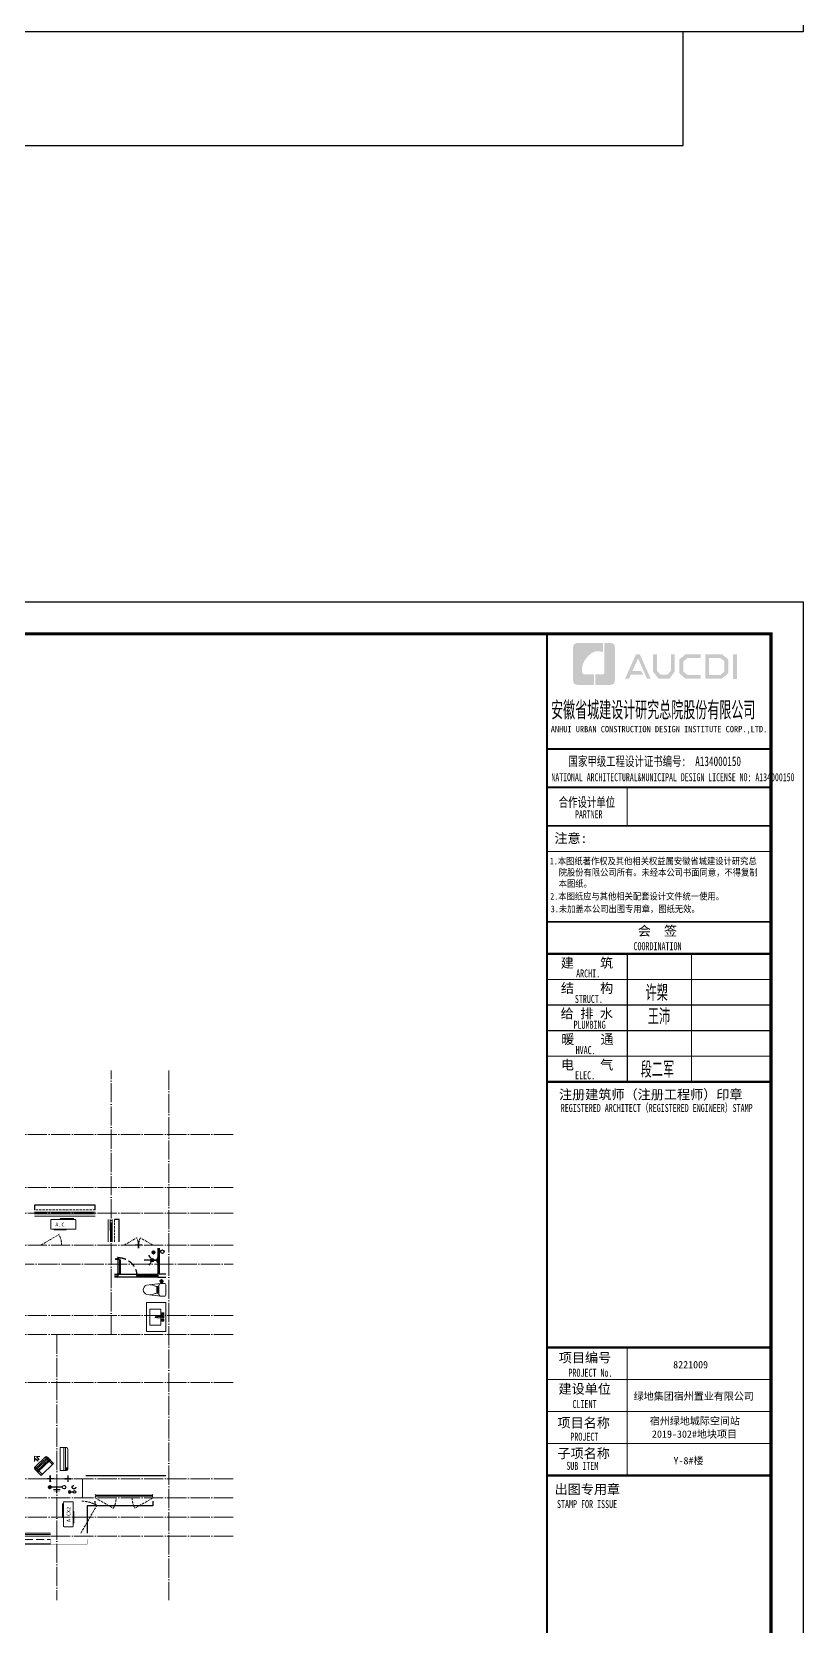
# Model space of a CAD drawing. Extents: x -518115 to 790560, y -210384 to 1628073.
# Drawn here: x 466338 to 490414, y 438225 to 488040 of the extents above; entities that cross this region are included whole.
import ezdxf

# ---------------------------------------------------------------- set-up
doc = ezdxf.new("R2010")
doc.units = 0
doc.header["$LTSCALE"] = 1000
doc.header["$MEASUREMENT"] = 0
doc.linetypes.add('DASH', pattern=[0.35, 0.25, -0.1])
doc.linetypes.add('DOTE', pattern=[2.42, 2, -0.2, 0.02, -0.2])
for name, color, linetype in [('3-栏杆1', 135, 'Continuous'), ('3.5方案汇报，与郭总、侯月琴确定户型_t8$0$2020.03.04 -1安徽标准化洋房户型(UA）_t8_t8$0$看线', 154, 'Continuous'), ('EQUIP_地漏', 7, 'Continuous'), ('IP-bath&kitchen-JOHNSON', 4, 'Continuous'), ('P-bath&kitchen-JOHNSON', 4, 'Continuous'), ('VPIPE-中水', 122, 'Continuous'), ('VPIPE-凝结', 150, 'Continuous'), ('VPIPE-废水', 31, 'Continuous'), ('VPIPE-雨水', 4, 'DASH'), ('图框', 140, 'Continuous'), ('图签文字', 147, 'Continuous'), ('机电标识类', 1, 'Continuous'), ('看线', 251, 'Continuous')]:
    doc.layers.add(name, color=color, linetype=linetype)
for name, color, linetype, lineweight in [('DOTE', 19, 'DOTE', 9), ('LVTRY', 1, 'Continuous', 13), ('WINDOW', 144, 'Continuous', 15), ('图签', 147, 'Continuous', 18), ('平面-栏杆', 135, 'Continuous', 15), ('平面-看线', 45, 'Continuous', 15), ('平面-空调室内机', 176, 'Continuous', 9), ('平面-空调预留孔', 173, 'Continuous', 15), ('空调', 76, 'Continuous', 13)]:
    doc.layers.add(name, color=color, linetype=linetype, lineweight=lineweight)
doc.layers.add('yichutu', color=7, linetype='Continuous', true_color=0xffffff, plot=False)
doc.styles.add('HT', font='')
doc.styles.add('宋体', font='', dxfattribs={"height": 50})
doc.styles.add('建筑图签-1', font='', dxfattribs={"width": 0.7})
doc.styles.add('建筑图签-2', font='TXT.shx', dxfattribs={"width": 0.5, "bigfont": 'HZTXT.shx'})
doc.styles.add('黑体', font='')
doc.styles.get('HT').set_extended_font_data('SimHei')
doc.styles.get('宋体').set_extended_font_data('SimSun')
doc.styles.get('建筑图签-1').set_extended_font_data('SimHei')
doc.styles.get('黑体').set_extended_font_data('SimHei')

# ---------------------------------------------------------------- blocks, each defined once
blk = doc.blocks.new('gsergvr')
at = {"layer": '平面-空调预留孔', "linetype": 'DASH', "ltscale": 0.1}
for p, q in [((34075, 17176), (34075, 17166)), ((34085, 17156), (34438, 17156)), ((34448, 17166), (34448, 17176))]:
    blk.add_line(p, q, dxfattribs=at)
blk.add_lwpolyline([(34729, 17176), (33989, 17176, -0.414214), (33969, 17196), (33969, 17466, -0.414214), (33989, 17486), (34729, 17486, -0.414214), (34749, 17466), (34749, 17196, -0.414214)], format="xyb", close=True, dxfattribs=at)
blk.add_lwpolyline([(34679, 17515), (34260, 17515), (34260, 17500), (34679, 17500)], close=True, dxfattribs=at)
for centre, start, end in [((34085, 17166), 180, 270), ((34438, 17166), 270, 0)]:
    blk.add_arc(centre, 10, start, end, dxfattribs=at)
at = {"layer": '平面-空调预留孔', "color": 251, "linetype": 'DASH', "ltscale": 0.1, "true_color": 0x636466, "style": '黑体', "width": 1.2}
blk.add_text('A.C', height=117, dxfattribs=at).set_placement((34111, 17265))
blk = doc.blocks.new('rtyryrtyeeretee')
at = {"layer": '平面-空调预留孔'}
blk.add_blockref('gsergvr', (635673, 326706), dxfattribs=at)
blk = doc.blocks.new('ferre')
at = {"layer": '平面-空调预留孔', "linetype": 'DASH', "ltscale": 0.1}
for p, q in [((93393, 115403), (93393, 115393)), ((93403, 115383), (93756, 115383)), ((93766, 115393), (93766, 115403))]:
    blk.add_line(p, q, dxfattribs=at)
blk.add_lwpolyline([(94046, 115403), (93306, 115403, -0.414214), (93286, 115423), (93286, 115693, -0.414214), (93306, 115713), (94046, 115713, -0.414214), (94066, 115693), (94066, 115423, -0.414214)], format="xyb", close=True, dxfattribs=at)
blk.add_lwpolyline([(93997, 115743), (93577, 115743), (93577, 115727), (93997, 115727)], close=True, dxfattribs=at)
for centre, start, end in [((93403, 115393), 180, 270), ((93756, 115393), 270, 0)]:
    blk.add_arc(centre, 10, start, end, dxfattribs=at)
at = {"layer": '平面-空调预留孔', "color": 251, "linetype": 'DASH', "ltscale": 0.1, "true_color": 0x636466, "style": '黑体', "width": 1.2}
blk.add_text('A.CX2', height=117, dxfattribs=at).set_placement((93428, 115492))
blk = doc.blocks.new('fergve')
at = {"layer": '平面-空调预留孔', "linetype": 'DASH', "ltscale": 0.1}
blk.add_blockref('ferre', (25670, -60416), dxfattribs=at)
blk = doc.blocks.new('dasdasf1sa2f31as32f')
for p, q in [((-473, 260), (-339, 504)), ((-270, 524), (-428, 237)), ((135, 245), (-339, 505)), ((-270, 524), (114, 314)), ((-116, 586), (43, 640)), ((-23, 586), (-116, 586)), ((-23, 586), (-73, 493)), ((-31, 504), (-73, 493)), ((-18, 463), (-31, 504)), ((32, 555), (-18, 463)), ((83, 477), (32, 555)), ((83, 477), (43, 640)), ((0, 0), (-473, 260)), ((72, 132), (-401, 392)), ((93, 169), (-381, 428)), ((115, 208), (-359, 468)), ((114, 314), (-44, 26)), ((134, 244), (0, 0))]:
    blk.add_line(p, q)
for centre, start, end in [((-294, 479), 61.2593, 151.2593), ((89, 269), 331.2593, 61.2593)]:
    blk.add_arc(centre, 51.3, start, end)
blk = doc.blocks.new('dongkong')
blk.add_wipeout([(-603756, 210771), (-603756, 210571), (-603836, 210571), (-603836, 210771)])
at = {"layer": '机电标识类', "color": 250, "linetype": 'DASH', "ltscale": 400}
for p, q in [((-603796, 210771), (-603796, 210571)), ((-603896, 210671), (-603696, 210671))]:
    blk.add_line(p, q, dxfattribs=at)
at = {"layer": '空调', "color": 6, "linetype": 'DASH', "const_width": 2}
blk.add_lwpolyline([(-603756, 210771), (-603756, 210571), (-603836, 210571), (-603836, 210771)], close=True, dxfattribs=at)
blk = doc.blocks.new('GDGDRGDGDRGDR')
for p in [(-240153, 97240), (-233678, 97240), (-215153, 97240), (-208678, 97240)]:
    blk.add_blockref('rtyryrtyeeretee', p)
at = {"layer": '平面-空调室内机', "ltscale": 0.3, "rotation": 89.99999999999999}
for p in [(634787, 1046278), (659787, 1046278)]:
    blk.add_blockref('dongkong', p, dxfattribs=at)
at = {"layer": '平面-空调室内机', "ltscale": 0.3, "xscale": -1, "rotation": 270}
for p in [(231446, 1046278), (256446, 1046278)]:
    blk.add_blockref('dongkong', p, dxfattribs=at)
at = {"layer": '平面-空调预留孔'}
for name, p, rotation in [('dasdasf1sa2f31as32f', (424607, 442932), 344.9999999966897), ('dasdasf1sa2f31as32f', (449607, 442932), 344.9999999966897), ('fergve', (478901, 322375), 90), ('fergve', (497618, 322375), 90), ('fergve', (503901, 322375), 90), ('fergve', (522618, 322375), 90)]:
    blk.add_blockref(name, p, dxfattribs=dict(at, rotation=rotation))
at = {"layer": '平面-空调预留孔', "xscale": -1, "rotation": 15.00000000331026}
for p in [(441626, 442932), (466626, 442932)]:
    blk.add_blockref('dasdasf1sa2f31as32f', p, dxfattribs=at)
at = {"layer": '平面-空调室内机', "ltscale": 0.3, "rotation": 180}
for p in [(-179479, 653503), (-154479, 653503)]:
    blk.add_blockref('dongkong', p, dxfattribs=at)
at = {"layer": '平面-空调室内机', "ltscale": 0.3, "xscale": -1, "rotation": 180}
for p in [(1045713, 653503), (1070713, 653503)]:
    blk.add_blockref('dongkong', p, dxfattribs=at)
blk = doc.blocks.new('yct-841-594-84100-59399.9999999999-100-1000.0')
at = {"color": 7, "true_color": 0xffffff}
blk.add_lwpolyline([(0, -3549), (80358, -3549), (80358, 0), (0, 0)], close=True, dxfattribs=at)
at = {"layer": 'yichutu', "color": 7, "true_color": 0xffffff}
blk.add_lwpolyline([(0, 0), (0, 59400), (84100, 59400), (84100, 0)], close=True, dxfattribs=at)
blk = doc.blocks.new('$TwtSys$00000141')
at = {"color": 1}
for p, q in [((-47, 4), (-5, 46)), ((-47, 4), (-5, 46)), ((-44, -18), (18, 44)), ((-44, -18), (18, 44)), ((-33, -33), (33, 33)), ((-33, -33), (33, 33)), ((-16, -44), (44, 16)), ((-16, -44), (44, 16)), ((6, -46), (46, -6)), ((6, -46), (46, -6))]:
    blk.add_line(p, q, dxfattribs=at)
blk.add_circle((0, 0), 47, dxfattribs=at)
blk.add_circle((0, 0), 47, dxfattribs=at)
blk = doc.blocks.new('$lvtry$00000171')
for p, q in [((-74, 11), (-11, 74)), ((-70, -27), (27, 70)), ((-53, -53), (53, 53)), ((-27, -70), (70, 27)), ((11, -74), (74, -11))]:
    blk.add_line(p, q)
blk.add_circle((0, 0), 75)
blk.add_point((0, 0))
blk = doc.blocks.new('A$C001338C2')
for p, q in [((0, 249), (0, 22)), ((22, 0), (878, 0)), ((845, 304), (55, 304)), ((109, 215), (109, 304)), ((900, 22), (900, 249))]:
    blk.add_line(p, q)
at = {"lineweight": 5}
for p, q in [((900, 215), (0, 215)), ((900, 143), (0, 143))]:
    blk.add_line(p, q, dxfattribs=at)
for points in [[(89, 226), (22, 226, -0.414214), (17, 232), (17, 243, -0.414214), (22, 249), (89, 249, -0.414214), (95, 243), (95, 232, -0.414214)], [(73, 275), (57, 275, -0.414214), (51, 281), (51, 283, -0.414214), (57, 289), (73, 289, -0.414214), (79, 283), (79, 281, -0.414214)]]:
    blk.add_lwpolyline(points, format="xyb", close=True)
for centre, radius, start, end in [((55, 249), 55, 90, 180), ((22, 22), 22, 180, 270), ((845, 249), 55, 360, 90), ((878, 22), 22, 270, 360)]:
    blk.add_arc(centre, radius, start, end)
blk = doc.blocks.new('院标1')
h = blk.add_hatch(color=150)
h.dxf.hatch_style = 1
h.set_gradient(color1=(33, 113, 253), color2=(33, 113, 253), tint=1, name='INVCURVED')
edge = h.paths.add_edge_path()
edge.add_spline(control_points=[(116373, 648379), (116379, 648379), (116382, 648379), (116391, 648379), (116391, 648379), (116391, 648379), (116616, 648379), (116616, 648379), (116616, 648379), (116616, 648379), (116616, 648054), (116616, 648054), (116616, 648054), (116616, 648054), (116108, 648054), (116108, 648054), (116108, 648054), (116028, 648054), (115963, 648111), (115963, 648199), (115963, 648199), (115963, 648199), (115963, 649215), (115963, 649215), (115963, 649215), (115963, 649295), (116018, 649360), (116108, 649360), (116108, 649360), (116108, 649360), (116897, 649360), (116897, 649360), (116897, 649360), (116897, 649360), (116897, 649080), (116897, 649080), (116897, 649080), (116897, 649080), (116566, 649140), (116356, 648859), (116356, 648859), (116245, 648719), (116240, 648545), (116247, 648466), (116247, 648466), (116254, 648386), (116247, 648466), (116247, 648466), (116247, 648466), (116247, 648466), (116258, 648374), (116373, 648379)], knot_values=[0, 0, 0, 0, 0.071429, 0.071429, 0.071429, 0.107143, 0.142857, 0.142857, 0.142857, 0.178571, 0.214286, 0.214286, 0.214286, 0.25, 0.285714, 0.285714, 0.285714, 0.321429, 0.357143, 0.357143, 0.357143, 0.392857, 0.428571, 0.428571, 0.428571, 0.464286, 0.5, 0.5, 0.5, 0.535714, 0.571429, 0.571429, 0.571429, 0.607143, 0.642857, 0.642857, 0.642857, 0.678571, 0.714286, 0.714286, 0.714286, 0.75, 0.785714, 0.785714, 0.785714, 0.821429, 0.857143, 0.857143, 0.857143, 0.928571, 1, 1, 1, 1], degree=3, periodic=0)
h = blk.add_hatch(color=150)
h.dxf.hatch_style = 1
h.set_gradient(color1=(33, 113, 253), color2=(33, 113, 253), tint=1, name='INVCURVED')
edge = h.paths.add_edge_path()
edge.add_spline(control_points=[(117268, 649215), (117268, 649215), (117268, 648199), (117268, 648199), (117268, 648199), (117268, 648114), (117212, 648054), (117123, 648054), (117123, 648054), (117123, 648054), (116663, 648054), (116663, 648054), (116663, 648054), (116663, 648054), (116663, 648379), (116663, 648379), (116663, 648379), (116663, 648379), (116865, 648379), (116865, 648379), (116865, 648379), (116907, 648379), (116941, 648413), (116941, 648455), (116941, 648455), (116941, 648455), (116941, 649360), (116941, 649360), (116941, 649360), (116941, 649360), (117123, 649360), (117123, 649360), (117123, 649360), (117204, 649360), (117268, 649306), (117268, 649215)], knot_values=[0, 0, 0, 0, 0.1, 0.1, 0.1, 0.15, 0.2, 0.2, 0.2, 0.25, 0.3, 0.3, 0.3, 0.35, 0.4, 0.4, 0.4, 0.45, 0.5, 0.5, 0.5, 0.55, 0.6, 0.6, 0.6, 0.65, 0.7, 0.7, 0.7, 0.75, 0.8, 0.8, 0.8, 0.9, 1, 1, 1, 1], degree=3, periodic=0)
blk = doc.blocks.new('TK')
at = {"layer": '图框'}
h = blk.add_hatch(color=256, dxfattribs=at)
h.paths.add_polyline_path([(547288, 547072), (547414, 547072), (547414, 546302), (547288, 546302)])
h.paths.add_polyline_path([(546536, 546956), (546536, 546430), (546896, 546430), (547020, 546536), (547020, 546855), (546900, 546956)], flags=16)
h.paths.add_polyline_path([(546418, 547074), (546418, 546311), (546940, 546311), (547138, 546482), (547138, 546910), (546943, 547074)])
h.paths.add_polyline_path([(546275, 547077), (546275, 546962), (545868, 546962), (545735, 546851), (545735, 546531), (545868, 546429), (546277, 546429), (546277, 546307), (545813, 546307), (545611, 546481), (545611, 546910), (545809, 547077)])
h.paths.add_polyline_path([(544792, 547075), (544912, 547075), (544912, 546565), (545026, 546433), (545237, 546433), (545351, 546565), (545351, 547075), (545465, 547075), (545465, 546528), (545301, 546311), (544963, 546311), (544792, 546530)])
h.paths.add_polyline_path([(544260, 547074), (544377, 547074), (544719, 546310), (544603, 546310), (544322, 546944), (544147, 546556), (544418, 546556), (544479, 546440), (544098, 546440), (544039, 546308), (543916, 546308)])
for p, q in [((541480, 544114), (548480, 544114)), ((541480, 544114), (548480, 544114)), ((541480, 542914), (548480, 542914))]:
    blk.add_line(p, q, dxfattribs=at)
blk.add_lwpolyline([(465375, 548714), (549475, 548714), (549475, 489314), (465375, 489314)], close=True, dxfattribs=at)
blk.add_lwpolyline([(465375, 548714), (549475, 548714), (549475, 489314), (465375, 489314)], close=True, dxfattribs=at)
at = {"layer": '图框', "const_width": 100}
blk.add_lwpolyline([(548475, 490314), (548475, 547714), (467875, 547714), (467875, 490314)], close=True, dxfattribs=at)
at = {"layer": '图框'}
for points, const_width in [([(541480, 490314), (541480, 547714)], 70), ([(541480, 544114), (548480, 544114)], 60), ([(541480, 542914), (548480, 542914)], 60), ([(541480, 542914), (548480, 542914)], 60), ([(543980, 542914), (543980, 541714)], 35), ([(541480, 541714), (548480, 541714)], 60), ([(541480, 541714), (548480, 541714)], 60), ([(541480, 540913), (548480, 540913)], 35), ([(541488, 538714), (548488, 538714)], 60), ([(541488, 537714), (548488, 537714)], 70), ([(541488, 537714), (548488, 537714)], 70), ([(543988, 537714), (543988, 533714)], 35), ([(545988, 537714), (545988, 533714)], 35), ([(541488, 536914), (548488, 536914)], 35), ([(541488, 536114), (548488, 536114)], 35), ([(541488, 535314), (548488, 535314)], 35), ([(541488, 534514), (548488, 534514)], 35), ([(541488, 533714), (548488, 533714)], 70), ([(541480, 525414), (548480, 525414)], 70), ([(541480, 525414), (548480, 525414)], 70), ([(543980, 521414), (543980, 525414)], 35), ([(541480, 524414), (548480, 524414)], 35), ([(541480, 523414), (548480, 523414)], 35), ([(541480, 522414), (548480, 522414)], 35), ([(548480, 521414), (541480, 521414)], 70)]:
    blk.add_lwpolyline(points, dxfattribs=dict(at, const_width=const_width))
blk.add_blockref('院标1', (426331, -101935))
for s, height, style, width, p in [('ANHUI URBAN CONSTRUCTION DESIGN INSTITUTE CORP.,LTD.', 200, '建筑图签-1', 0.91, (541598, 544636)), ('NATIONAL ARCHITECTURAL&MUNICIPAL DESIGN LICENSE NO: A134000150', 250, '建筑图签-1', 0.6, (541617, 543108)), ('PARTNER', 250, '建筑图签-1', 0.6, (542355, 541947)), ('1.本图纸著作权及其他相关权益属安徽省城建设计研究总', 210, 'HT', 0.88, (541566, 540507)), ('本图纸。', 210, 'HT', 0.88, (541845, 539803)), ('院股份有限公司所有。未经本公司书面同意，不得复制', 210, 'HT', 0.88, (541845, 540153)), (' 2.本图纸应与其他相关配套设计文件统一使用。 ', 210, 'HT', 0.88, (541455, 539406)), ('3.未加盖本公司出图专用章，图纸无效。', 210, 'HT', 0.88, (541598, 539011)), ('COORDINATION', 250, '建筑图签-1', 0.7, (544180, 537827)), ('ARCHI.', 250, '建筑图签-1', 0.7, (542389, 536975)), ('STRUCT.', 250, '建筑图签-1', 0.7, (542350, 536179)), ('PLUMBING', 250, '建筑图签-1', 0.7, (542309, 535372)), ('HVAC.', 250, '建筑图签-1', 0.7, (542374, 534579)), ('ELEC.', 250, '建筑图签-1', 0.7, (542358, 533794)), ('REGISTERED ARCHITECT（REGISTERED ENGINEER）STAMP', 250, '建筑图签-1', 0.7, (541909, 532772)), ('PROJECT No.', 250, '建筑图签-1', 0.7, (542150, 524499, -1799)), ('CLIENT', 250, '建筑图签-1', 0.7, (542274, 523520)), ('PROJECT', 250, '建筑图签-1', 0.7, (542209, 522500)), ('SUB ITEM', 250, '建筑图签-1', 0.7, (542082, 521589)), ('STAMP FOR ISSUE', 250, '建筑图签-1', 0.7, (541793, 520395))]:
    blk.add_text(s, height=height, dxfattribs=dict(at, style=style, width=width)).set_placement(p)
at = {"layer": '图签', "color": 2, "style": '宋体'}
for s, height, p in [('8221009', 229.3, (545417, 524761)), ('绿地集团宿州置业有限公司', 229.34, (544185, 523776)), ('宿州绿地城际空间站', 229.3, (544690, 523001)), ('2019-302#地块项目', 229.34, (544757, 522592)), ('Y-8#楼', 229.3, (545429, 521761))]:
    blk.add_text(s, height=height, dxfattribs=at).set_placement(p)
at = {"layer": '图签文字', "color": 7, "style": '建筑图签-1'}
for s, height, width, p in [('安徽省城建设计研究总院股份有限公司', 500, 0.55, (541608, 545091)), ('国家甲级工程设计证书编号:  A134000150', 300, 0.7, (542152, 543581)), ('合作设计单位', 300, 0.7, (541845, 542304))]:
    blk.add_text(s, height=height, dxfattribs=dict(at, width=width)).set_placement(p)
for s, p in [('注意:', (541711, 541177)), ('会  签', (544315, 538281)), ('建    筑', (541910, 537280)), ('结    构', (541914, 536493)), ('给 排 水', (541905, 535699)), ('暖    通', (541923, 534896)), ('电    气', (541913, 534096)), ('注册建筑师（注册工程师）印章', (541855, 533167)), ('项目编号', (541848, 524946)), ('建设单位', (541840, 523969)), ('项目名称', (541807, 522911)), ('子项名称', (541807, 521954)), ('出图专用章', (541716, 520832))]:
    blk.add_text(s, height=300, dxfattribs=at).set_placement(p)
at = {"layer": '图签文字', "color": 1, "style": '建筑图签-2', "width": 0.7}
for s, p in [('许槊', (544555, 536242)), ('王沛', (544626, 535501)), ('段二军', (544401, 533845))]:
    blk.add_text(s, height=500, dxfattribs=at).set_placement(p)
blk = doc.blocks.new('GDGDGDSDA')
at = {"layer": 'DOTE', "linetype": 'DOTE', "ltscale": 0.3}
for p, q in [((419335, 376108), (419335, 359558)), ((421135, 367858), (421135, 376108)), ((424035, 367858), (424035, 376108)), ((425835, 367858), (425835, 376108)), ((427535, 370658), (427535, 376108)), ((430435, 370059), (430435, 376108)), ((433235, 370059), (433235, 376108)), ((436135, 370658), (436135, 376108)), ((437835, 367858), (437835, 376108)), ((439635, 367858), (439635, 376108)), ((442535, 367858), (442535, 376108)), ((444335, 376108), (444335, 359558)), ((446135, 367858), (446135, 376108)), ((449035, 367858), (449035, 376108)), ((450835, 367858), (450835, 376108)), ((452535, 370658), (452535, 376108)), ((455435, 370059), (455435, 376108)), ((458235, 370059), (458235, 376108)), ((461135, 370658), (461135, 376108)), ((462835, 367858), (462835, 376108)), ((464635, 367858), (464635, 376108)), ((467535, 367858), (467535, 376108)), ((469335, 376108), (469335, 359558)), ((471335, 374108), (417335, 374108)), ((429635, 372458), (429635, 374108)), ((434035, 372458), (434035, 374108)), ((454635, 372458), (454635, 374108)), ((459035, 372458), (459035, 374108)), ((471335, 372458), (417335, 372458)), ((471335, 371658), (417335, 371658)), ((471335, 370658), (417335, 370658)), ((428635, 370658), (428635, 359558)), ((435035, 370658), (435035, 359558)), ((453635, 370658), (453635, 359558)), ((460035, 370658), (460035, 359558)), ((417335, 370059), (471335, 370059)), ((430135, 368458), (430135, 370058)), ((433535, 368458), (433535, 370058)), ((455135, 368458), (455135, 370058)), ((458535, 368458), (458535, 370058)), ((471335, 368458), (417335, 368458)), ((430585, 366358), (430585, 368458)), ((433085, 366358), (433085, 368458)), ((455585, 366358), (455585, 368458)), ((458085, 366358), (458085, 368458)), ((471335, 367858), (417335, 367858)), ((422835, 367858), (422835, 359558)), ((440835, 367858), (440835, 359558)), ((447835, 367858), (447835, 359558)), ((465835, 367858), (465835, 359558)), ((471335, 366358), (417335, 366358)), ((431835, 366358), (431835, 359558)), ((456835, 366358), (456835, 359558)), ((471335, 363358), (417335, 363358)), ((422035, 363358), (422035, 362758)), ((441635, 363358), (441635, 362758)), ((447035, 363358), (447035, 362758)), ((466635, 363358), (466635, 362758)), ((471335, 362758), (417335, 362758)), ((471335, 362158), (417335, 362158)), ((427885, 362158), (427885, 361558)), ((429385, 362158), (429385, 361558)), ((434285, 362158), (434285, 361558)), ((435785, 362158), (435785, 361558)), ((452885, 362158), (452885, 361558)), ((454385, 362158), (454385, 361558)), ((459285, 362158), (459285, 361558)), ((460785, 362158), (460785, 361558)), ((471335, 361558), (417335, 361558))]:
    blk.add_line(p, q, dxfattribs=at)
blk = doc.blocks.new('rrrrrrrrrrrra')
for p, q in [((-112, 459), (-112, 324)), ((-112, 324), (-64, -103)), ((253, 484), (-87, 484)), ((-59, 271), (224, 271)), ((-21, 232), (-34, 154)), ((191, 200), (-26, 200)), ((186, 232), (-21, 232)), ((186, 232), (199, 154)), ((278, 324), (228, -116)), ((278, 324), (278, 459))]:
    blk.add_line(p, q)
for centre, radius, start, end in [((-87, 459), 25, 90, 180), ((-59, 324), 53.3, 180, 270), ((149, -3), 224, 158.5202, 180), ((-323, 210), 294, 333.5369, 351.4828), ((488, 210), 294, 188.5172, 206.4631), ((224, 324), 53.3, 270, 0), ((16, -3), 224, 0, 21.4798), ((253, 459), 25, 0, 90), ((84, -64), 153, 195.0773, 340.1181)]:
    blk.add_arc(centre, radius, start, end)
blk = doc.blocks.new('A$C1E0F638F')
for points in [[(500, 435), (500, 85), (0, 85), (0, 435)], [(120, 0), (180, 0), (180, 60), (120, 60)], [(147, 55), (153, 55), (153, 5), (147, 5)], [(270, 30), (230, 30), (230, 195), (270, 195)], [(230, 30), (270, 30), (270, 10), (230, 10)], [(380, 0), (320, 0), (320, 60), (380, 60)], [(353, 55), (347, 55), (347, 5), (353, 5)]]:
    blk.add_lwpolyline(points, close=True)
blk.add_lwpolyline([(270, 60), (280, 60), (280, 0), (220, 0), (220, 60), (230, 60)])
blk.add_circle((250, 236), 26)
blk = doc.blocks.new('135')
blk.add_hatch(color=256).paths.add_polyline_path([(5, 2), (4, -1), (-5, 2), (-4, 5)])
for p, q in [((-6, 19), (-3, 19)), ((-3, 19), (-6, 19)), ((-6, 3), (5, -2)), ((-6, 3), (-5, 3)), ((-5, 11), (-5, 31)), ((5, 11), (-5, 11)), ((5, 10), (-5, 10)), ((-5, 3), (-4, 6)), ((-4, 6), (5, 2)), ((0, 0), (0, 39)), ((6, 19), (3, 19)), ((3, 19), (6, 19)), ((4, -1), (5, 2)), ((5, 11), (5, 32)), ((4, -1), (6, -2))]:
    blk.add_line(p, q)
for centre, radius, start, end in [((6, 16), 13.5, 151.0147, 204.8403), ((13, 4), 20.5, 163.0924, 182.0012), ((-6, 4), 1, 184.2275, 248.4661), ((-5, 22), 0.5, 335.7643, 151.0147), ((4, 18), 9.42, 155.7643, 171.9773), ((9, 15), 14.6, 166.278, 198.0953), ((14, 4), 19.5, 163.7443, 182.5269), ((-5, 3), 0.5, 181.9385, 247.2597), ((5, 22), 0.5, 29.8425, 204.574), ((-6, 17), 11.7, 10.475, 24.574), ((-6, 15), 12.4, 338.6449, 16.0476), ((29, 7), 24, 172.9439, 199.2318), ((-6, 16), 13.4, 334.9111, 29.8425), ((26, 6), 20.6, 169.1454, 199.9526), ((6, -1), 1.17, 247.4597, 19.9526), ((6, -1), 0.5, 247.4597, 19.2318)]:
    blk.add_arc(centre, radius, start, end)
blk.add_open_spline([(-5, 31), (-4, 31), (-2, 33), (1, 29), (3, 31), (5, 32)], degree=3, knots=[0, 0, 0, 0, 3.066329, 6.218313, 11.124135, 11.124135, 11.124135, 11.124135])
blk = doc.blocks.new('SDFAWERAWER')
at = {"layer": 'LVTRY', "color": 1}
for p, q in [((593941, -1242210), (593784, -1242595)), ((593965, -1242220), (593807, -1242604)), ((593941, -1242210), (593965, -1242220)), ((593988, -1242191), (593978, -1242214)), ((594007, -1242226), (593978, -1242214)), ((594017, -1242203), (593988, -1242191)), ((594016, -1242220), (594027, -1242193)), ((594016, -1242220), (594022, -1242223)), ((594026, -1242204), (594018, -1242222)), ((594018, -1242222), (594021, -1242220)), ((594025, -1242211), (594021, -1242220)), ((594023, -1242221), (594022, -1242223)), ((594022, -1242223), (594024, -1242222)), ((594023, -1242211), (594030, -1242194)), ((594024, -1242221), (594024, -1242222)), ((594025, -1242211), (594031, -1242197)), ((594027, -1242193), (594033, -1242195)), ((594028, -1242234), (594078, -1242255)), ((594030, -1242194), (594031, -1242197)), ((594032, -1242197), (594033, -1242195)), ((594033, -1242195), (594034, -1242197)), ((594034, -1242198), (594034, -1242197)), ((594047, -1242201), (594036, -1242229)), ((594036, -1242229), (594039, -1242230)), ((594037, -1242211), (594088, -1242232)), ((594039, -1242230), (594045, -1242214)), ((594039, -1242230), (594042, -1242228)), ((594042, -1242228), (594051, -1242205)), ((594050, -1242202), (594043, -1242218)), ((594047, -1242201), (594050, -1242202)), ((594050, -1242202), (594051, -1242205)), ((594057, -1242246), (594067, -1242223)), ((593784, -1242595), (593807, -1242604)), ((593803, -1242641), (593813, -1242618)), ((593803, -1242641), (593833, -1242653)), ((593813, -1242618), (593842, -1242630)), ((593842, -1242630), (593833, -1242653)), ((593834, -1242656), (593833, -1242653)), ((593845, -1242629), (593834, -1242656)), ((593836, -1242657), (593834, -1242656)), ((593848, -1242630), (593836, -1242657)), ((593845, -1242629), (593842, -1242630)), ((593848, -1242630), (593845, -1242629)), ((593847, -1242662), (593858, -1242634)), ((593847, -1242662), (593850, -1242663)), ((593850, -1242663), (593861, -1242635)), ((593852, -1242662), (593862, -1242637)), ((593858, -1242634), (593861, -1242635)), ((593861, -1242635), (593862, -1242637))]:
    blk.add_line(p, q, dxfattribs=at)
blk.add_lwpolyline([(593823, -1242717), (594046, -1242174), (594037, -1242170), (593814, -1242713)], close=True, dxfattribs=at)
blk.add_arc((594075, -1242240), 15.3, 281.7932, 33.7019, dxfattribs=at)
for centre, major_axis, start_param, end_param in [((593974, -1242224), (3.93, 9.6), 0, 1.570796), ((593817, -1242608), (13.5, 33.1), 1.570796, 3.141593), ((593817, -1242608), (3.93, 9.6), 1.570796, 3.141593)]:
    blk.add_ellipse(centre, major_axis=major_axis, ratio=1, start_param=start_param, end_param=end_param, dxfattribs=at)
at = {"layer": 'P-bath&kitchen-JOHNSON', "color": 8, "linetype": 'DASH'}
blk.add_arc((593810, -1242714), 586, 67.5369, 157.1325, dxfattribs=at)
at = {"layer": 'LVTRY', "color": 1, "xscale": -1, "rotation": 157.7329157530927}
blk.add_blockref('135', (594045, -1242162), dxfattribs=at)
blk = doc.blocks.new('A$C5DCB2F21')
at = {"layer": 'IP-bath&kitchen-JOHNSON', "color": 8}
for p, q in [((-68, -213), (-158, -275)), ((0, -261), (0, -425)), ((68, -213), (158, -275))]:
    blk.add_line(p, q, dxfattribs=at)
at = {"layer": 'IP-bath&kitchen-JOHNSON', "color": 250}
for centre, major_axis, ratio, start_param, end_param in [((0, -179), (-51, 0), 0.990052, -1.36297, 4.504563), ((0, -178), (-26.8, 0), 0.994812, -1.167677, 4.309269)]:
    blk.add_ellipse(centre, major_axis=major_axis, ratio=ratio, start_param=start_param, end_param=end_param, dxfattribs=at)
at = {"layer": 'LVTRY', "color": 1}
for p, q in [((74, 0), (-74, 0)), ((-10, -174), (-10, -49)), ((11, -174), (11, -49))]:
    blk.add_line(p, q, dxfattribs=at)
blk.add_lwpolyline([(74, 0), (74, -16), (-74, -16), (-74, 0)], dxfattribs=at)
for points in [[(-26, -31, -0.364142), (-38, -16, -0.020495)], [(-10, -49, 0.214893), (-26, -31, 7.649644)], [(11, -49, -0.21439), (26, -31, -7.649644)], [(26, -31, 0.364142), (38, -16, 0.020495)]]:
    blk.add_lwpolyline(points, format="xyb", dxfattribs=at)
blk.add_arc((0, -174), 10.5, 180, 0, dxfattribs=at)
for centre, major_axis, ratio, start_param, end_param in [((0, -181), (53.6, 0), 0.987577, 1.76809, 7.656688), ((-12, -165), (0, 1.43), 0.85, -1.570796, 4.712389), ((-12, -189), (0, 1.43), 0.85, 4.712389, 10.995574), ((12, -165), (0, 1.43), 0.85, 4.712389, 10.995574), ((12, -189), (0, 1.43), 0.85, 4.712389, 10.995574)]:
    blk.add_ellipse(centre, major_axis=major_axis, ratio=ratio, start_param=start_param, end_param=end_param, dxfattribs=at)
blk = doc.blocks.new('GDGDRGDGRD')
at = {"layer": 'IP-bath&kitchen-JOHNSON'}
for p, q in [((490533, 524228), (491883, 524228)), ((490533, 524193), (491183, 524193)), ((490533, 524183), (491183, 524183)), ((490533, 524148), (491883, 524148)), ((491183, 524183), (491183, 524193)), ((491883, 524183), (491783, 524183)), ((491783, 524173), (491783, 524183)), ((491883, 524173), (491783, 524173))]:
    blk.add_line(p, q, dxfattribs=at)
at = {"layer": 'IP-bath&kitchen-JOHNSON', "color": 8}
for points in [[(490533, 525048), (490533, 524148), (490283, 524148)], [(490483, 525048), (490483, 524248), (490283, 524248)]]:
    blk.add_lwpolyline(points, dxfattribs=at)
at = {"layer": 'LVTRY', "color": 1}
blk.add_lwpolyline([(490883, 522448), (490283, 522448), (490283, 523348), (490883, 523348)], close=True, dxfattribs=at)
at = {"layer": 'IP-bath&kitchen-JOHNSON'}
for name, p, rotation in [('A$C5DCB2F21', (490533, 524673), 90.008488524447), ('SDFAWERAWER', (-528536, 1449334), 22.25976934310711)]:
    blk.add_blockref(name, p, dxfattribs=dict(at, rotation=rotation))
at = {"layer": 'LVTRY', "xscale": -0.6666666667107826, "yscale": 0.6666666667107826}
for p in [(490663, 524918), (490413, 524018)]:
    blk.add_blockref('$lvtry$00000171', p, dxfattribs=at)
at = {"layer": 'LVTRY', "color": 1, "extrusion": (0, 0, -1), "xscale": -1, "zscale": -1, "rotation": 270}
blk.add_blockref('rrrrrrrrrrrra', (-490766, 523666), dxfattribs=at)
at = {"layer": 'LVTRY', "color": 1, "xscale": -1, "rotation": 270}
blk.add_blockref('A$C1E0F638F', (490347, 522649), dxfattribs=at)

msp = doc.modelspace()

# ---------------------------------------------------------------- linework, layer by layer
at = {"layer": '3-栏杆1', "color": 5}
for p, q in [((468316.6, 442332.1), (468336.8, 442314.3)), ((468336.8, 442314.3), (468316.6, 442332.1)), ((468316.6, 442265.2), (468336.8, 442285)), ((468336.8, 442285), (468316.6, 442265.2)), ((468336.8, 442314.3), (468336.8, 442285)), ((468336.8, 442314.2), (470096.3, 442314.3)), ((470096.3, 442285), (468336.8, 442285)), ((470116.6, 442332.1), (470096.3, 442314.3)), ((470096.3, 442314.3), (470116.6, 442332.1)), ((470096.3, 442314.3), (470096.3, 442285)), ((470116.6, 442265.2), (470096.3, 442285))]:
    msp.add_line(p, q, dxfattribs=at)
at = {"layer": '3.5方案汇报，与郭总、侯月琴确定户型_t8$0$2020.03.04 -1安徽标准化洋房户型(UA）_t8_t8$0$看线', "ltscale": 10}
msp.add_line((468016.6, 442932.1), (470516.6, 442932.1), dxfattribs=at)
at = {"layer": 'VPIPE-中水', "linetype": 'Continuous'}
msp.add_circle((470411.4, 449927.1), 55, dxfattribs=at)
at = {"layer": 'WINDOW', "color": 250, "linetype": 'DASH', "ltscale": 0.3}
for points in [[(466616.6, 450132.1), (467179.7, 450456.7, -0.1314846), (467266.6, 450132.1)], [(469216.5, 450132.1), (469606.2, 450357, -0.1316053), (469666.5, 450132.1)], [(470116.5, 450132.1), (469726.7, 450357, 0.1316053), (469666.5, 450132.1)], [(468316.6, 442232.1), (468879.7, 441907.5, 0.1314846), (468966.6, 442232.1)], [(470116.6, 442232.1), (469553.4, 441907.5, -0.1314846), (469466.6, 442232.1)]]:
    msp.add_lwpolyline(points, format="xyb", dxfattribs=at)
at = {"layer": '平面-栏杆'}
for points in [[(466416.6, 451162.1), (468316.6, 451162.4)], [(466416.6, 451102.1), (468316.6, 451102.4)], [(468786.3, 450932.1), (468786.6, 450232.1)], [(468846.3, 450932.1), (468846.6, 450232.1)]]:
    msp.add_lwpolyline(points, dxfattribs=at)
at = {"layer": '平面-看线', "linetype": 'DASH', "ltscale": 0.3}
msp.add_line((468916.6, 450232.1), (468916.3, 450932.1), dxfattribs=at)
msp.add_lwpolyline([(468316.6, 451232.1), (466416.6, 451232.1)], dxfattribs=at)
at = {"layer": '平面-看线'}
for points in [[(468316.6, 451032.1), (466416.6, 451032.1)], [(468716.3, 450932.1), (468716.6, 450232.1)]]:
    msp.add_lwpolyline(points, dxfattribs=at)
at = {"layer": '看线', "color": 202, "ltscale": 0.5}
for points in [[(468316.6, 451232.1), (468316.6, 451382.1), (466416.6, 451382.1), (466416.6, 451232.1)], [(469066.3, 450232.1), (469066.3, 450932.1), (468916.3, 450932.1)], [(470116.6, 442132.1), (470116.6, 441982.1), (468066.6, 441982.1), (468066.6, 441132.1)], [(470116.6, 442132.1), (470116.6, 441982.1), (468316.6, 441982.1), (468316.6, 442132.1)], [(466916.6, 440782.1), (462266.6, 440782.1)]]:
    msp.add_lwpolyline(points, dxfattribs=at)

# ---------------------------------------------------------------- block references
for name, p in [('rtyryrtyeeretee', (-202715.3, 106741.1)), ('GDGDRGDGDRGDR', (0, 0))]:
    msp.add_blockref(name, p)
at = {"layer": 'yichutu'}
msp.add_blockref('yct-841-594-84100-59399.9999999999-100-1000.0', (406314.1, 488040.2), dxfattribs=at)

# ---------------------------------------------------------------- next in the draw order: linework, layer by layer
at = {"color": 30, "const_width": 8}
msp.add_lwpolyline([(468066.6, 440932.1), (468066.6, 440782.1), (466916.6, 440782.1), (466916.6, 440932.1)], dxfattribs=at)
at = {"layer": 'VPIPE-凝结', "ltscale": 0.1}
msp.add_line((467286.6, 442567.1), (466946.6, 442567.1), dxfattribs=at)
msp.add_lwpolyline([(467554.2, 442417.1), (467626.6, 442417.1)], dxfattribs=at)
at = {"layer": 'VPIPE-凝结'}
msp.add_circle((467666.6, 442417.1), 40, dxfattribs=at)
at = {"layer": 'VPIPE-雨水'}
msp.add_circle((467651.6, 442567.1), 55, dxfattribs=at)
at = {"layer": 'WINDOW', "color": 250, "linetype": 'DASH', "ltscale": 0.3}
msp.add_lwpolyline([(467866.6, 441132.1), (468366.6, 441998.1, 0.1316525), (467866.6, 442132.1)], format="xyb", dxfattribs=at)
at = {"layer": '平面-栏杆'}
for points in [[(462266.6, 441082.1), (466916.6, 441082.1)], [(462266.6, 441032.1), (466916.6, 441032.1)]]:
    msp.add_lwpolyline(points, dxfattribs=at)
at = {"layer": '平面-看线'}
msp.add_lwpolyline([(462266.6, 441132.1), (466916.6, 441132.1)], dxfattribs=at)
at = {"layer": '平面-看线', "linetype": 'DASH'}
msp.add_lwpolyline([(462266.6, 440932.1), (466916.6, 440932.1)], dxfattribs=at)

# ---------------------------------------------------------------- next in the draw order: block references
at = {"layer": 'EQUIP_地漏', "xscale": 0.8, "yscale": -0.8, "zscale": 0.8, "rotation": 180}
msp.add_blockref('$TwtSys$00000141', (467516.6, 442417.1), dxfattribs=at)
at = {"layer": 'LVTRY', "xscale": 0.6666666667107825, "yscale": 0.6666666667107825, "rotation": 269.9999999939778}
msp.add_blockref('$lvtry$00000171', (466896.6, 442567.1), dxfattribs=at)
at = {"layer": 'yichutu'}
msp.add_blockref('yct-841-594-84100-59399.9999999999-100-1000.0', (406314.1, 410831.9), dxfattribs=at)

# ---------------------------------------------------------------- next in the draw order: block references
at = {"layer": '平面-空调室内机', "ltscale": 0.3, "rotation": 180}
msp.add_blockref('dongkong', (-134129.5, 660803), dxfattribs=at)
at = {"layer": '平面-空调室内机', "ltscale": 0.3, "xscale": -1, "rotation": 180}
msp.add_blockref('dongkong', (1071262.7, 653502.9), dxfattribs=at)

# ---------------------------------------------------------------- next in the draw order: block references
at = {"xscale": -1}
msp.add_blockref('GDGDRGDGRD', (960798.9, -75016.4), dxfattribs=at)
at = {"layer": '平面-空调预留孔', "xscale": -0.800000000046565, "yscale": 0.800000000046565, "zscale": 0.800000000046565, "rotation": 269.9999997665698}
msp.add_blockref('A$C001338C2', (467216.7, 443082.1), dxfattribs=at)

# ---------------------------------------------------------------- next in the draw order: block references
at = {"layer": '平面-空调室内机', "ltscale": 0.3, "rotation": 180}
msp.add_blockref('dongkong', (-136329.4, 653502.9), dxfattribs=at)

# ---------------------------------------------------------------- next in the draw order: linework, layer by layer
at = {"layer": 'VPIPE-废水'}
msp.add_circle((467341.6, 442567.1), 55, dxfattribs=at)

# ---------------------------------------------------------------- next in the draw order: block references
for name, p in [('TK', (-59060.9, -78481.8)), ('GDGDGDSDA', (1281.8, 79473.8))]:
    msp.add_blockref(name, p)

doc.saveas('drawing.dxf')
